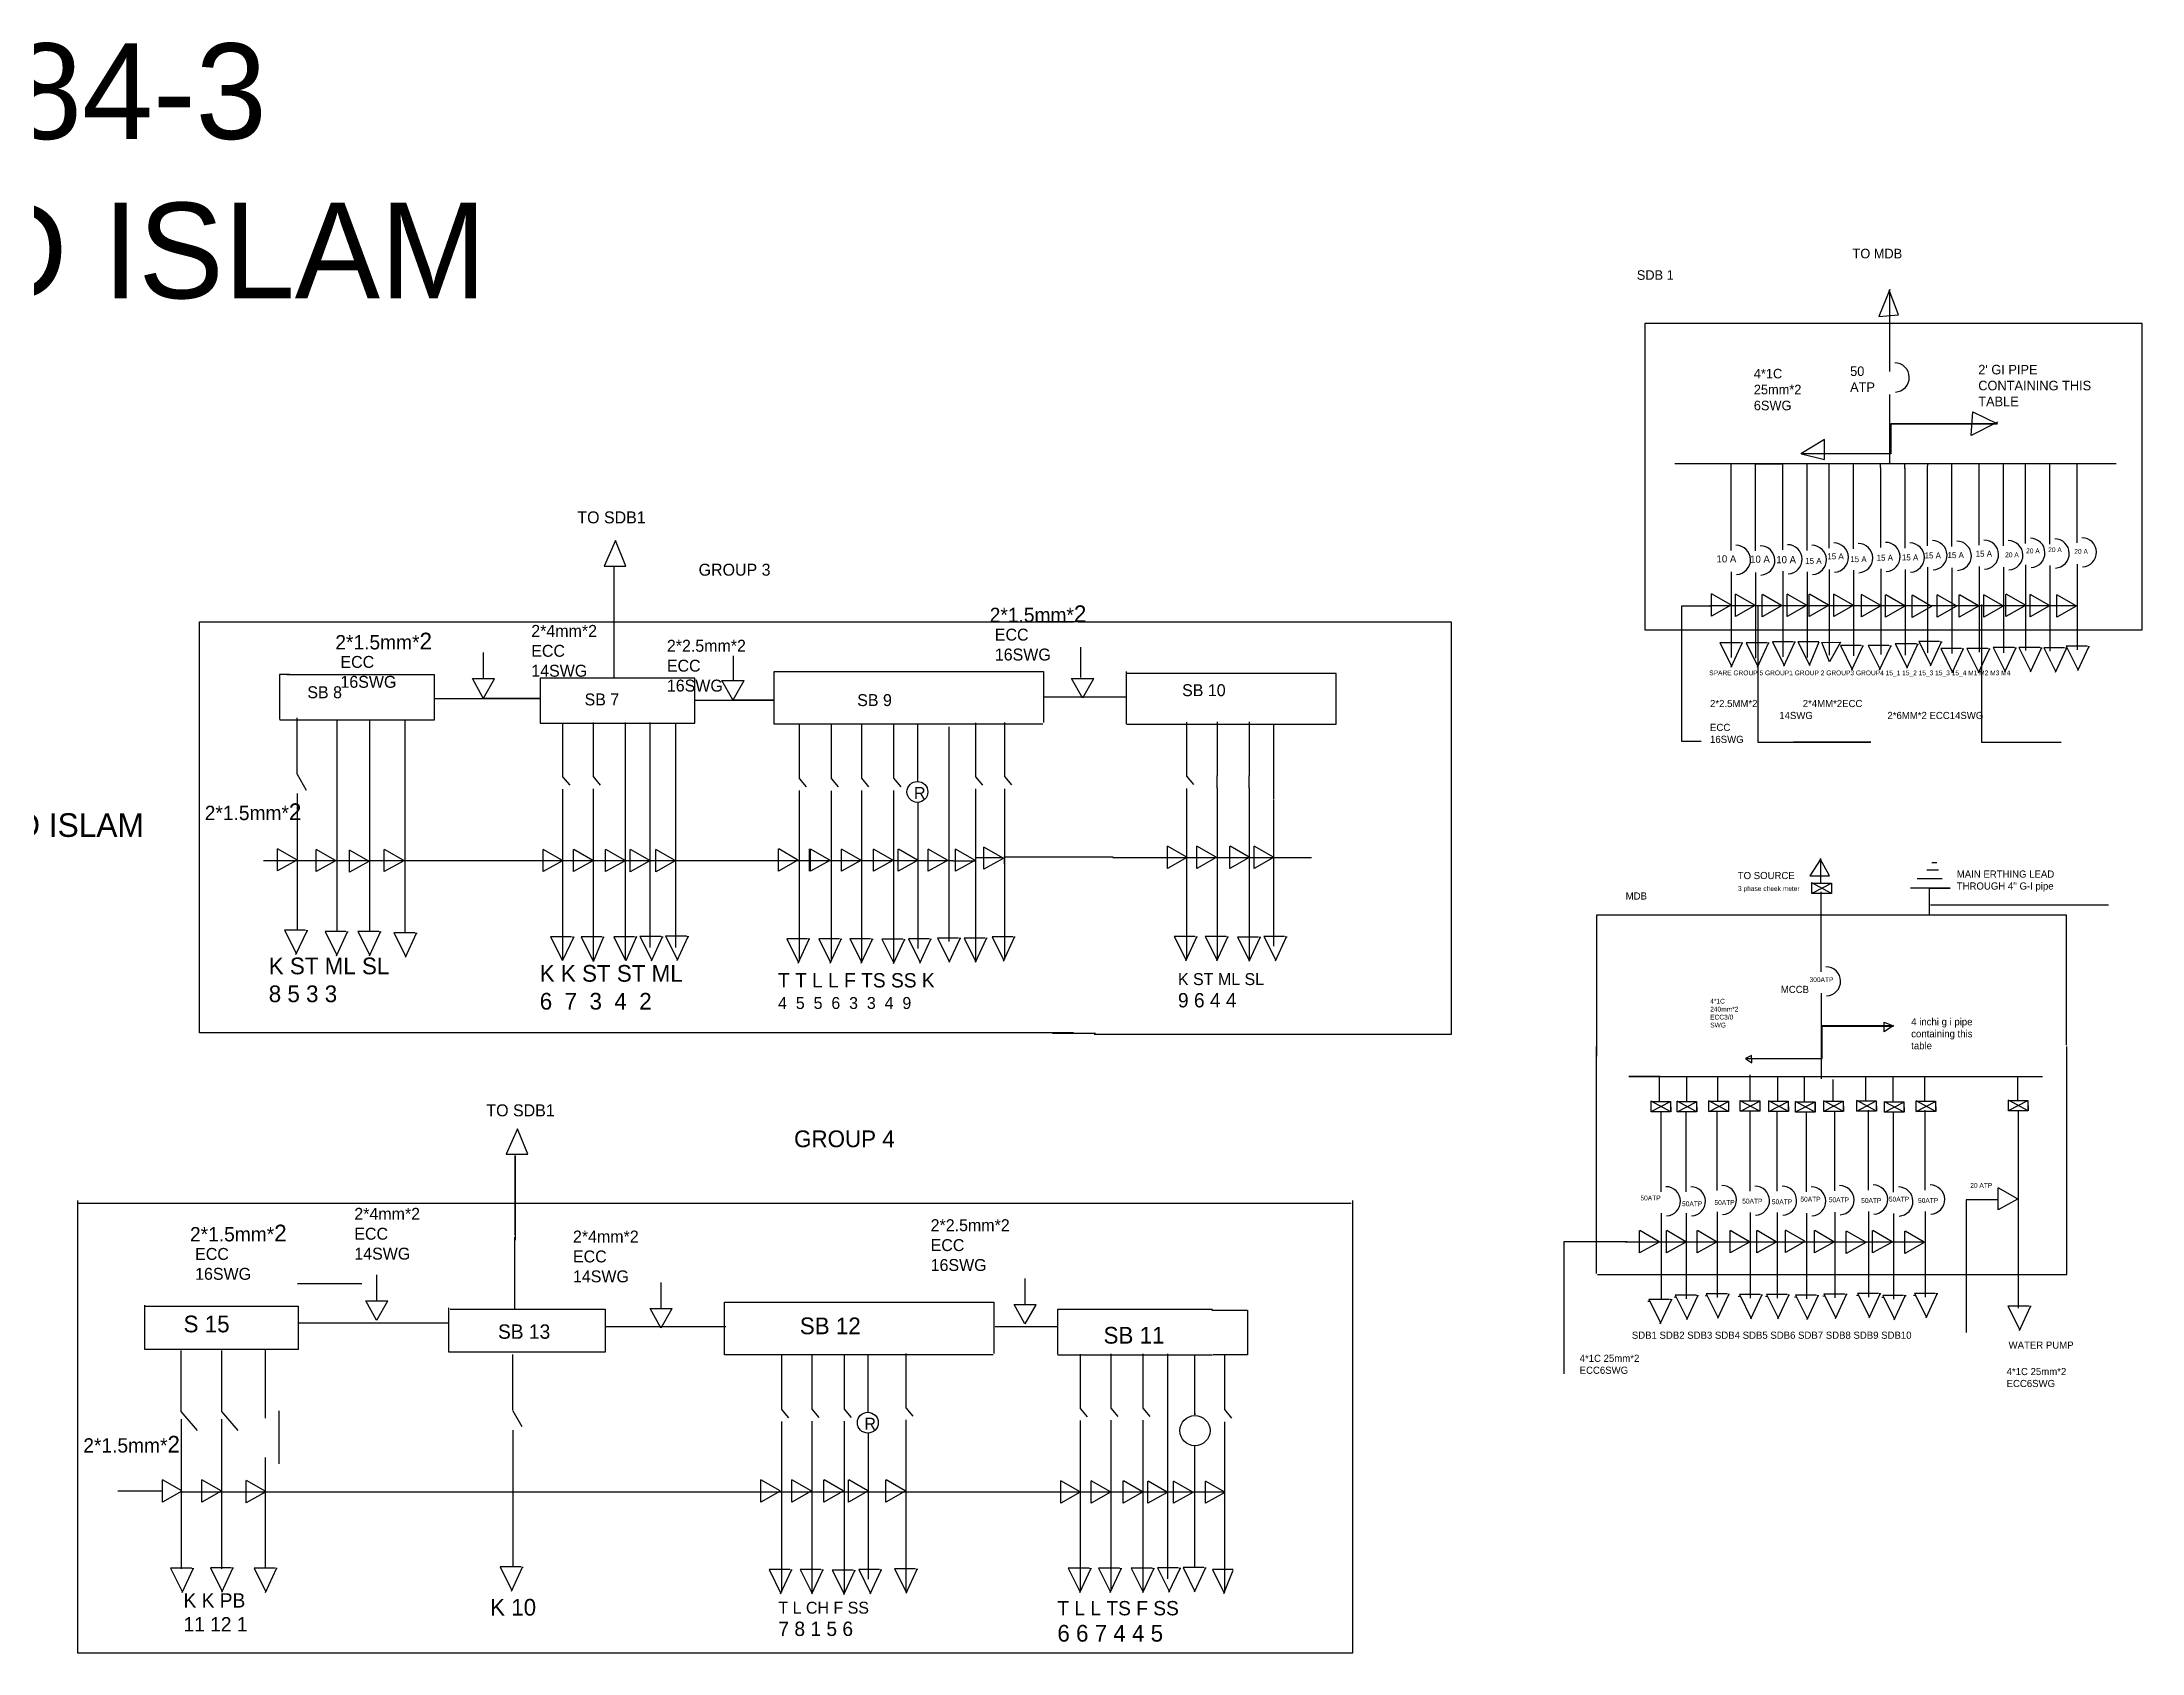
# Model space of a CAD drawing. Header units: inches. Extents: x 32 to 182, y -12 to 55.
# Drawn here: x 93.9 to 181.8, y -12.3 to 55.1 of the extents above; entities that cross this region are included whole.
import ezdxf

# ---------------------------------------------------------------- set-up
doc = ezdxf.new("R2010")
doc.units = ezdxf.units.IN
doc.header["$MEASUREMENT"] = 0

msp = doc.modelspace()

# ---------------------------------------------------------------- linework, layer by layer
for p, q in [((171.271, 44.778), (170.804, 43.647)), ((171.637, 43.713), (171.237, 44.745)), ((171.271, 42.948), (171.271, 44.778)), ((181.821, 43.341), (161.012, 43.341)), ((161.012, 43.341), (161.012, 30.528)), ((170.804, 43.647), (171.637, 43.713)), ((181.821, 30.525), (181.821, 43.341)), ((171.271, 41.344), (171.271, 43.008)), ((171.271, 37.517), (171.271, 40.379)), ((174.668, 38.655), (174.735, 39.653)), ((174.735, 39.653), (175.767, 39.154)), ((171.304, 39.154), (175.734, 39.154)), ((175.734, 39.154), (171.304, 39.154)), ((171.304, 39.154), (171.304, 37.889)), ((175.767, 39.221), (174.668, 38.655)), ((168.539, 38.488), (167.54, 37.889)), ((171.304, 37.889), (167.574, 37.889)), ((167.574, 37.889), (168.539, 37.656)), ((168.539, 37.656), (168.539, 38.488)), ((180.746, 37.48), (162.265, 37.48)), ((164.626, 37.189), (164.626, 37.476)), ((164.627, 33.849), (164.627, 37.193)), ((165.646, 33.825), (165.646, 37.169)), ((165.647, 37.132), (165.647, 37.479)), ((165.647, 37.479), (166.794, 37.479)), ((166.786, 37.2), (166.786, 37.483)), ((166.786, 33.873), (166.786, 37.217)), ((166.794, 37.479), (166.787, 37.479)), ((167.804, 33.849), (167.804, 37.193)), ((167.805, 37.186), (167.805, 37.483)), ((168.726, 33.946), (168.726, 37.29)), ((168.728, 37.244), (168.728, 37.478)), ((169.744, 37.269), (169.744, 37.473)), ((169.744, 33.922), (169.744, 37.266)), ((170.881, 37.317), (170.881, 37.483)), ((170.884, 33.97), (170.884, 37.314)), ((171.901, 37.273), (171.901, 37.478)), ((171.903, 33.946), (171.903, 37.29)), ((172.849, 34.043), (172.849, 37.387)), ((172.851, 37.39), (172.851, 37.483)), ((173.866, 37.366), (173.866, 37.473)), ((173.867, 34.019), (173.867, 37.363)), ((175.003, 37.41), (175.003, 37.473)), ((175.007, 34.067), (175.007, 37.411)), ((176.023, 37.381), (176.023, 37.483)), ((176.026, 34.043), (176.026, 37.387)), ((176.947, 34.14), (176.947, 37.484)), ((177.966, 34.116), (177.966, 37.459)), ((179.106, 34.164), (179.106, 37.508)), ((117.933, 34.262), (117.463, 33.193)), ((118.364, 33.193), (117.933, 34.262)), ((117.463, 33.193), (118.364, 33.193)), ((117.886, 28.512), (117.886, 33.206)), ((164.627, 32.953), (164.627, 29.366)), ((165.646, 32.928), (165.646, 29.342)), ((166.786, 32.977), (166.786, 29.391)), ((167.804, 32.953), (167.804, 29.366)), ((168.726, 33.049), (168.726, 29.463)), ((169.744, 33.025), (169.744, 29.439)), ((170.884, 33.074), (170.884, 29.488)), ((171.903, 33.049), (171.903, 29.463)), ((172.849, 33.146), (172.849, 29.56)), ((173.867, 33.122), (173.867, 29.536)), ((175.007, 33.171), (175.007, 29.584)), ((176.026, 33.146), (176.026, 29.56)), ((176.947, 33.243), (176.947, 29.657)), ((177.966, 33.219), (177.966, 29.633)), ((179.106, 33.268), (179.106, 29.681)), ((163.802, 31.102), (163.802, 32.032)), ((164.614, 31.57), (163.808, 32.032)), ((164.809, 31.087), (164.809, 32.016)), ((165.621, 31.555), (164.815, 32.016)), ((165.927, 31.071), (165.927, 32)), ((166.738, 31.539), (165.933, 32)), ((166.965, 31.087), (166.965, 32.016)), ((167.777, 31.555), (166.971, 32.016)), ((167.894, 31.087), (167.894, 32.016)), ((168.706, 31.555), (167.9, 32.016)), ((168.917, 31.087), (168.917, 32.016)), ((169.728, 31.555), (168.923, 32.016)), ((170.081, 31.071), (170.081, 32)), ((170.893, 31.539), (170.088, 32)), ((171.088, 31.055), (171.088, 31.985)), ((171.9, 31.523), (171.095, 31.985)), ((172.206, 31.039), (172.206, 31.969)), ((173.018, 31.507), (172.212, 31.969)), ((173.245, 31.055), (173.245, 31.985)), ((174.056, 31.523), (173.251, 31.985)), ((174.173, 31.055), (174.173, 31.985)), ((174.985, 31.523), (174.179, 31.985)), ((175.196, 31.055), (175.196, 31.985)), ((176.008, 31.523), (175.202, 31.985)), ((176.129, 31.087), (176.129, 32.017)), ((176.941, 31.555), (176.136, 32.017)), ((177.137, 31.071), (177.137, 32.001)), ((177.948, 31.539), (177.143, 32.001)), ((178.254, 31.056), (178.254, 31.985)), ((179.066, 31.524), (178.26, 31.985)), ((100.519, 30.855), (137.097, 30.855)), ((100.519, 30.788), (100.519, 30.855)), ((100.519, 13.653), (100.519, 30.788)), ((137.54, 30.855), (135.543, 30.855)), ((137.296, 30.855), (140.073, 30.855)), ((137.967, 30.855), (142.188, 30.855)), ((139.106, 30.855), (152.907, 30.855)), ((152.907, 30.855), (152.907, 13.586)), ((163.776, 31.517), (162.544, 31.517)), ((162.544, 31.517), (162.544, 25.86)), ((163.739, 31.55), (179.115, 31.55)), ((164.614, 31.558), (163.802, 31.102)), ((165.621, 31.542), (164.809, 31.087)), ((165.741, 31.551), (165.741, 25.827)), ((166.738, 31.526), (165.927, 31.071)), ((167.777, 31.542), (166.965, 31.087)), ((168.706, 31.542), (167.894, 31.087)), ((169.728, 31.542), (168.917, 31.087)), ((170.893, 31.526), (170.081, 31.071)), ((171.9, 31.511), (171.088, 31.055)), ((173.018, 31.495), (172.206, 31.039)), ((174.056, 31.511), (173.245, 31.055)), ((174.985, 31.511), (174.173, 31.055)), ((175.101, 31.584), (175.101, 25.827)), ((176.008, 31.511), (175.196, 31.055)), ((176.941, 31.543), (176.129, 31.087)), ((177.948, 31.527), (177.137, 31.071)), ((179.066, 31.511), (178.254, 31.056)), ((161.012, 30.528), (164.276, 30.528)), ((162.84, 30.525), (181.821, 30.525)), ((165.021, 29.985), (164.15, 29.985)), ((164.15, 29.985), (164.648, 28.991)), ((164.632, 28.967), (165.094, 29.967)), ((165.045, 29.988), (165.122, 29.976)), ((166.121, 29.985), (165.25, 29.985)), ((165.25, 29.985), (165.748, 28.991)), ((165.732, 28.967), (166.194, 29.967)), ((166.145, 29.988), (166.222, 29.976)), ((167.221, 30.027), (166.35, 30.027)), ((166.35, 30.027), (166.848, 29.033)), ((166.832, 29.009), (167.294, 30.009)), ((167.245, 30.029), (167.322, 30.017)), ((168.293, 30.027), (167.423, 30.027)), ((167.423, 30.027), (167.92, 29.033)), ((167.912, 29.042), (168.311, 30.022)), ((168.417, 29.993), (168.874, 30.003)), ((168.748, 29.188), (168.417, 29.993)), ((168.524, 29.993), (169.204, 30.003)), ((169.204, 30.003), (168.748, 29.188)), ((172.365, 29.936), (171.494, 29.936)), ((171.494, 29.936), (171.992, 28.942)), ((171.976, 28.918), (172.438, 29.918)), ((172.389, 29.938), (172.466, 29.926)), ((173.352, 30.035), (172.482, 30.035)), ((172.482, 30.035), (172.979, 29.04)), ((172.964, 29.016), (173.426, 30.016)), ((173.377, 30.037), (173.454, 30.025)), ((112.417, 28.471), (112.417, 29.572)), ((122.869, 28.401), (122.869, 29.431)), ((137.413, 28.527), (137.413, 29.795)), ((170.069, 29.862), (169.199, 29.862)), ((169.199, 29.862), (169.696, 28.868)), ((169.681, 28.844), (170.143, 29.844)), ((170.094, 29.864), (170.171, 29.852)), ((171.23, 29.862), (170.359, 29.862)), ((170.359, 29.862), (170.856, 28.868)), ((170.841, 28.844), (171.303, 29.844)), ((171.254, 29.864), (171.331, 29.852)), ((174.266, 29.739), (173.395, 29.739)), ((173.395, 29.739), (173.893, 28.744)), ((173.877, 28.721), (174.339, 29.72)), ((174.29, 29.741), (174.367, 29.729)), ((175.366, 29.739), (174.495, 29.739)), ((174.495, 29.739), (174.993, 28.744)), ((174.977, 28.721), (175.439, 29.72)), ((175.39, 29.741), (175.467, 29.729)), ((176.466, 29.78), (175.595, 29.78)), ((175.595, 29.78), (176.093, 28.786)), ((176.077, 28.762), (176.539, 29.762)), ((176.49, 29.783), (176.567, 29.771)), ((177.538, 29.78), (176.668, 29.78)), ((176.668, 29.78), (177.165, 28.786)), ((177.149, 28.762), (177.611, 29.762)), ((177.562, 29.783), (177.639, 29.771)), ((178.583, 29.766), (177.712, 29.766)), ((177.712, 29.766), (178.21, 28.772)), ((178.194, 28.748), (178.656, 29.748)), ((178.607, 29.769), (178.684, 29.757)), ((179.523, 29.837), (178.653, 29.837)), ((178.653, 29.837), (179.15, 28.843)), ((179.135, 28.819), (179.597, 29.819)), ((179.548, 29.84), (179.625, 29.828)), ((104.299, 28.649), (103.879, 28.649)), ((103.879, 28.649), (103.879, 26.765)), ((110.363, 28.647), (104.175, 28.647)), ((110.363, 26.759), (110.363, 28.647)), ((112.402, 27.67), (111.947, 28.482)), ((111.947, 28.482), (112.876, 28.482)), ((112.414, 27.67), (112.876, 28.476)), ((115.196, 28.502), (114.776, 28.502)), ((114.776, 28.502), (114.776, 26.618)), ((121.261, 28.501), (115.073, 28.501)), ((121.261, 26.612), (121.261, 28.501)), ((122.845, 27.593), (122.389, 28.404)), ((122.389, 28.404), (123.319, 28.404)), ((122.857, 27.593), (123.319, 28.398)), ((124.573, 26.862), (124.573, 28.785)), ((124.573, 28.785), (135.85, 28.785)), ((135.85, 28.785), (135.85, 26.642)), ((137.48, 27.681), (137.025, 28.493)), ((137.025, 28.493), (137.954, 28.493)), ((137.493, 27.681), (137.954, 28.487)), ((148.097, 28.701), (139.314, 28.701)), ((139.322, 26.862), (139.322, 28.785)), ((148.097, 26.576), (148.097, 28.701)), ((110.351, 27.653), (114.795, 27.653)), ((114.795, 27.653), (112.417, 27.653)), ((121.246, 27.578), (124.561, 27.578)), ((124.561, 27.578), (122.857, 27.578)), ((135.896, 27.717), (139.317, 27.717)), ((103.89, 26.759), (110.363, 26.759)), ((104.617, 24.489), (104.617, 26.843)), ((106.269, 26.768), (106.269, 17.915)), ((107.637, 26.768), (107.637, 17.915)), ((109.114, 26.768), (109.114, 17.86)), ((114.788, 26.612), (121.261, 26.612)), ((115.724, 26.636), (115.724, 24.368)), ((117, 26.647), (117, 24.379)), ((118.344, 26.648), (118.344, 24.38)), ((119.375, 26.647), (119.375, 17.233)), ((120.442, 26.634), (120.442, 17.221)), ((124.572, 26.576), (124.572, 26.974)), ((135.819, 26.576), (124.572, 26.576)), ((125.621, 26.57), (125.621, 24.302)), ((126.956, 26.566), (126.956, 24.298)), ((128.232, 26.577), (128.232, 24.309)), ((129.576, 26.578), (129.576, 24.31)), ((130.589, 24.195), (130.589, 26.578)), ((131.888, 26.467), (131.888, 17.477)), ((132.998, 26.638), (132.998, 24.37)), ((134.211, 26.651), (134.211, 24.384)), ((139.321, 26.576), (139.321, 26.974)), ((139.342, 26.576), (148.097, 26.576)), ((141.835, 26.663), (141.835, 24.395)), ((143.111, 26.674), (143.111, 24.406)), ((144.455, 26.675), (144.455, 24.407)), ((145.483, 23.417), (145.483, 26.565)), ((162.544, 25.86), (163.376, 25.86)), ((165.741, 25.827), (170.471, 25.827)), ((170.471, 25.827), (167.24, 25.827)), ((175.101, 25.827), (178.432, 25.827)), ((104.615, 24.478), (104.99, 23.818)), ((115.724, 24.368), (116.018, 24.017)), ((115.724, 23.86), (115.724, 16.723)), ((117, 24.379), (117.294, 24.028)), ((117, 23.871), (117, 16.734)), ((118.339, 24.401), (118.339, 23.768)), ((118.344, 23.872), (118.344, 16.735)), ((125.621, 24.302), (125.914, 23.95)), ((125.621, 23.794), (125.621, 16.656)), ((126.956, 24.298), (127.25, 23.946)), ((126.956, 23.79), (126.956, 16.653)), ((128.232, 24.309), (128.526, 23.957)), ((128.232, 23.801), (128.232, 16.664)), ((129.576, 24.31), (129.87, 23.958)), ((129.576, 23.802), (129.576, 16.665)), ((132.998, 24.37), (133.291, 24.018)), ((132.998, 23.862), (132.998, 16.725)), ((134.211, 24.384), (134.505, 24.032)), ((134.211, 23.875), (134.211, 16.738)), ((141.835, 24.395), (142.129, 24.043)), ((141.835, 23.887), (141.835, 16.75)), ((143.111, 23.902), (143.111, 24.41)), ((143.111, 23.898), (143.111, 16.761)), ((144.455, 23.899), (144.455, 16.761)), ((144.456, 23.893), (144.456, 24.412)), ((104.611, 23.67), (104.611, 17.965)), ((130.607, 20.592), (130.607, 23.303)), ((145.486, 20.689), (145.486, 23.4)), ((103.785, 20.43), (103.785, 21.36)), ((104.597, 20.898), (103.792, 21.36)), ((105.402, 20.403), (105.402, 21.333)), ((106.214, 20.871), (105.408, 21.333)), ((106.804, 20.376), (106.804, 21.306)), ((107.615, 20.844), (106.81, 21.306)), ((108.259, 20.403), (108.259, 21.333)), ((109.071, 20.871), (108.265, 21.333)), ((114.908, 20.402), (114.908, 21.332)), ((115.72, 20.87), (114.914, 21.332)), ((116.181, 20.402), (116.181, 21.332)), ((116.993, 20.87), (116.187, 21.332)), ((117.523, 20.402), (117.523, 21.332)), ((118.335, 20.87), (117.529, 21.332)), ((118.555, 20.395), (118.555, 21.324)), ((119.367, 20.863), (118.562, 21.324)), ((119.622, 20.394), (119.622, 21.323)), ((120.434, 20.862), (119.629, 21.323)), ((124.759, 20.42), (124.759, 21.35)), ((125.571, 20.888), (124.765, 21.35)), ((126.056, 20.42), (126.056, 21.35)), ((126.094, 20.417), (126.094, 21.346)), ((126.906, 20.885), (126.101, 21.346)), ((127.392, 20.417), (127.392, 21.346)), ((128.203, 20.885), (127.398, 21.346)), ((128.733, 20.417), (128.733, 21.346)), ((129.545, 20.885), (128.739, 21.346)), ((129.766, 20.417), (129.766, 21.346)), ((130.578, 20.885), (129.773, 21.346)), ((131.02, 20.417), (131.02, 21.346)), ((131.831, 20.885), (131.026, 21.346)), ((132.163, 20.417), (132.163, 21.346)), ((132.975, 20.885), (132.169, 21.346)), ((133.349, 20.502), (133.349, 21.432)), ((134.161, 20.97), (133.356, 21.432)), ((141.032, 20.536), (141.032, 21.465)), ((141.844, 21.004), (141.038, 21.465)), ((142.263, 20.536), (142.263, 21.465)), ((143.075, 21.004), (142.269, 21.465)), ((143.648, 20.536), (143.648, 21.465)), ((144.46, 21.004), (143.654, 21.465)), ((144.66, 20.536), (144.66, 21.465)), ((145.471, 21.004), (144.666, 21.465)), ((103.199, 20.862), (132.055, 20.862)), ((104.597, 20.885), (103.785, 20.43)), ((106.214, 20.859), (105.402, 20.403)), ((107.615, 20.832), (106.804, 20.376)), ((109.071, 20.859), (108.259, 20.403)), ((115.72, 20.858), (114.908, 20.402)), ((116.993, 20.858), (116.181, 20.402)), ((118.335, 20.858), (117.523, 20.402)), ((119.367, 20.85), (118.555, 20.395)), ((120.434, 20.849), (119.622, 20.394)), ((125.571, 20.876), (124.759, 20.42)), ((126.906, 20.872), (126.094, 20.417)), ((128.203, 20.872), (127.392, 20.417)), ((129.545, 20.872), (128.733, 20.417)), ((130.578, 20.872), (129.766, 20.417)), ((130.607, 17.19), (130.607, 20.611)), ((131.831, 20.872), (131.02, 20.417)), ((132.054, 20.861), (132.997, 20.861)), ((132.975, 20.872), (132.163, 20.417)), ((134.145, 20.976), (132.99, 20.976)), ((134.161, 20.958), (133.349, 20.502)), ((138.76, 21.002), (134.183, 21.002)), ((134.215, 20.726), (134.215, 20.969)), ((138.746, 20.991), (147.067, 20.991)), ((141.844, 20.991), (141.032, 20.536)), ((143.075, 20.991), (142.263, 20.536)), ((144.46, 20.991), (143.648, 20.536)), ((145.471, 20.991), (144.66, 20.536)), ((145.486, 17.287), (145.486, 20.707)), ((168.376, 20.943), (167.913, 20.23)), ((167.913, 20.23), (168.742, 20.23)), ((168.742, 20.23), (168.356, 20.943)), ((168.375, 20.633), (168.375, 20.954)), ((168.375, 19.936), (168.375, 20.64)), ((172.811, 20.482), (173.302, 20.482)), ((173.026, 20.788), (173.241, 20.788)), ((168.006, 19.492), (168.006, 19.941)), ((168.823, 19.492), (168.006, 19.492)), ((168.83, 19.493), (168.007, 19.936)), ((168.012, 19.499), (168.825, 19.919)), ((168.023, 19.925), (168.823, 19.925)), ((168.394, 16.206), (168.394, 19.55)), ((168.823, 19.925), (168.823, 19.492)), ((168.825, 19.919), (168.83, 19.493)), ((173.792, 19.716), (172.137, 19.716)), ((172.413, 20.115), (173.455, 20.115)), ((172.934, 18.614), (172.934, 19.716)), ((172.934, 19.716), (173.792, 19.716)), ((178.666, 18.583), (158.987, 18.583)), ((158.987, 18.583), (158.987, 12.672)), ((172.965, 19.012), (180.413, 19.012)), ((178.666, 13.132), (178.666, 18.583)), ((104.952, 17.949), (104.082, 17.949)), ((104.082, 17.949), (104.579, 16.955)), ((104.563, 16.931), (105.025, 17.931)), ((104.976, 17.952), (105.053, 17.94)), ((106.65, 17.894), (105.78, 17.894)), ((105.78, 17.894), (106.277, 16.9)), ((106.261, 16.876), (106.723, 17.876)), ((106.674, 17.896), (106.751, 17.885)), ((108.025, 17.894), (107.154, 17.894)), ((107.154, 17.894), (107.651, 16.9)), ((107.636, 16.876), (108.098, 17.876)), ((108.049, 17.896), (108.126, 17.885)), ((109.534, 17.84), (108.663, 17.84)), ((108.663, 17.84), (109.161, 16.846)), ((109.145, 16.822), (109.607, 17.822)), ((109.558, 17.843), (109.635, 17.831)), ((116.092, 17.674), (115.222, 17.674)), ((115.222, 17.674), (115.719, 16.679)), ((115.738, 16.701), (116.202, 17.691)), ((116.117, 17.676), (116.193, 17.664)), ((117.364, 17.674), (116.493, 17.674)), ((116.493, 17.674), (116.99, 16.679)), ((117.016, 16.635), (117.452, 17.689)), ((117.388, 17.676), (117.465, 17.664)), ((118.729, 17.674), (117.859, 17.674)), ((117.859, 17.674), (118.356, 16.679)), ((118.38, 16.689), (118.834, 17.707)), ((118.753, 17.676), (118.83, 17.664)), ((119.828, 17.689), (118.957, 17.689)), ((118.957, 17.689), (119.455, 16.695)), ((119.439, 16.671), (119.901, 17.671)), ((119.852, 17.692), (119.929, 17.68)), ((120.901, 17.701), (120.03, 17.701)), ((120.03, 17.701), (120.528, 16.707)), ((120.512, 16.683), (120.974, 17.683)), ((120.925, 17.704), (121.002, 17.692)), ((125.974, 17.595), (125.103, 17.595)), ((125.103, 17.595), (125.601, 16.601)), ((125.998, 17.597), (126.075, 17.586)), ((127.31, 17.592), (126.439, 17.592)), ((126.439, 17.592), (126.937, 16.597)), ((127.334, 17.594), (127.411, 17.582)), ((128.612, 17.592), (127.741, 17.592)), ((127.741, 17.592), (128.239, 16.597)), ((128.636, 17.594), (128.713, 17.582)), ((131.062, 17.592), (130.191, 17.592)), ((130.191, 17.592), (130.689, 16.597)), ((131.086, 17.594), (131.163, 17.582)), ((132.283, 17.624), (131.412, 17.624)), ((131.412, 17.624), (131.91, 16.63)), ((131.894, 16.606), (132.356, 17.606)), ((132.307, 17.626), (132.384, 17.615)), ((133.393, 17.624), (132.522, 17.624)), ((132.522, 17.624), (133.02, 16.63)), ((133.004, 16.606), (133.466, 17.606)), ((133.417, 17.626), (133.494, 17.615)), ((134.565, 17.677), (133.694, 17.677)), ((133.694, 17.677), (134.191, 16.683)), ((134.176, 16.659), (134.638, 17.659)), ((134.589, 17.679), (134.666, 17.667)), ((142.188, 17.688), (141.318, 17.688)), ((141.318, 17.688), (141.815, 16.694)), ((141.8, 16.67), (142.261, 17.67)), ((142.213, 17.691), (142.289, 17.679)), ((143.491, 17.688), (142.62, 17.688)), ((142.62, 17.688), (143.117, 16.694)), ((143.102, 16.67), (143.564, 17.67)), ((143.515, 17.691), (143.592, 17.679)), ((144.837, 17.666), (143.966, 17.666)), ((143.966, 17.666), (144.464, 16.672)), ((144.448, 16.648), (144.91, 17.648)), ((144.861, 17.669), (144.938, 17.657)), ((145.94, 17.688), (145.07, 17.688)), ((145.07, 17.688), (145.567, 16.694)), ((145.552, 16.67), (146.013, 17.67)), ((145.965, 17.691), (146.041, 17.679)), ((125.585, 16.577), (126.047, 17.577)), ((126.921, 16.573), (127.383, 17.573)), ((128.223, 16.573), (128.685, 17.573)), ((129.958, 17.57), (129.088, 17.57)), ((129.088, 17.57), (129.585, 16.575)), ((129.569, 16.551), (130.031, 17.551)), ((129.982, 17.572), (130.059, 17.56)), ((130.673, 16.573), (131.135, 17.573)), ((168.394, 15.31), (168.394, 11.724)), ((171.034, 13.696), (171.034, 14.1)), ((171.034, 14.1), (171.404, 13.948)), ((137.097, 13.653), (100.519, 13.653)), ((138.027, 13.624), (136.225, 13.624)), ((152.907, 13.586), (137.967, 13.586)), ((168.389, 13.931), (171.421, 13.931)), ((171.421, 13.931), (168.406, 13.931)), ((168.406, 13.931), (168.406, 12.568)), ((168.439, 12.585), (168.439, 13.965)), ((168.439, 13.965), (171.421, 13.965)), ((171.421, 13.965), (171.034, 13.696)), ((158.982, 13.088), (158.982, 3.584)), ((165.475, 12.703), (165.222, 12.585)), ((165.222, 12.585), (168.439, 12.585)), ((168.406, 12.568), (165.239, 12.568)), ((165.239, 12.568), (165.491, 12.4)), ((165.491, 12.4), (165.475, 12.703)), ((178.671, 3.539), (178.671, 13.088)), ((161.659, 11.823), (160.338, 11.823)), ((160.338, 11.823), (177.655, 11.823)), ((161.627, 11.541), (161.61, 11.541)), ((161.627, 10.752), (161.627, 11.837)), ((162.778, 10.752), (162.778, 11.837)), ((164.071, 10.794), (164.071, 11.82)), ((165.425, 10.818), (165.425, 11.902)), ((166.581, 11.767), (166.581, 11.821)), ((166.581, 11.821), (167.701, 11.821)), ((166.583, 10.794), (166.583, 11.765)), ((167.701, 11.821), (167.711, 11.821)), ((167.702, 11.684), (167.702, 11.822)), ((167.702, 10.739), (167.702, 11.692)), ((168.892, 10.792), (168.892, 11.695)), ((170.266, 10.792), (170.266, 11.596)), ((170.269, 11.596), (170.269, 11.822)), ((171.405, 10.756), (171.405, 11.524)), ((171.406, 11.521), (171.406, 11.824)), ((172.733, 11.499), (172.733, 11.82)), ((172.733, 10.801), (172.733, 11.506)), ((176.619, 11.254), (176.619, 11.822)), ((161.272, 10.351), (161.272, 10.801)), ((162.096, 10.353), (161.272, 10.796)), ((161.278, 10.358), (162.09, 10.779)), ((161.288, 10.784), (162.088, 10.784)), ((162.088, 10.784), (162.088, 10.351)), ((162.09, 10.779), (162.096, 10.353)), ((162.361, 10.346), (162.361, 10.795)), ((163.185, 10.347), (162.361, 10.79)), ((162.366, 10.353), (163.179, 10.773)), ((162.377, 10.778), (163.177, 10.778)), ((163.177, 10.778), (163.177, 10.346)), ((163.179, 10.773), (163.185, 10.347)), ((163.694, 10.357), (163.694, 10.807)), ((164.518, 10.359), (163.694, 10.802)), ((163.7, 10.364), (164.513, 10.785)), ((163.711, 10.79), (164.511, 10.79)), ((164.511, 10.79), (164.511, 10.357)), ((164.513, 10.785), (164.518, 10.359)), ((165.008, 10.369), (165.008, 10.818)), ((165.832, 10.37), (165.008, 10.813)), ((165.014, 10.376), (165.826, 10.796)), ((165.025, 10.802), (165.824, 10.802)), ((165.824, 10.802), (165.824, 10.369)), ((165.826, 10.796), (165.832, 10.37)), ((166.201, 10.357), (166.201, 10.807)), ((167.025, 10.359), (166.201, 10.802)), ((166.206, 10.364), (167.019, 10.785)), ((166.217, 10.79), (167.017, 10.79)), ((167.017, 10.79), (167.017, 10.357)), ((167.019, 10.785), (167.025, 10.359)), ((167.318, 10.334), (167.318, 10.784)), ((168.142, 10.336), (167.318, 10.779)), ((167.324, 10.341), (168.137, 10.761)), ((167.335, 10.767), (168.135, 10.767)), ((168.135, 10.767), (168.135, 10.334)), ((168.137, 10.761), (168.142, 10.336)), ((168.499, 10.363), (168.499, 10.812)), ((169.323, 10.364), (168.5, 10.808)), ((168.505, 10.37), (169.318, 10.79)), ((168.516, 10.796), (169.316, 10.796)), ((169.316, 10.796), (169.316, 10.363)), ((169.318, 10.79), (169.323, 10.364)), ((169.884, 10.375), (169.884, 10.824)), ((170.708, 10.376), (169.884, 10.819)), ((169.889, 10.382), (170.702, 10.802)), ((169.9, 10.807), (170.7, 10.807)), ((170.7, 10.807), (170.7, 10.375)), ((170.702, 10.802), (170.708, 10.376)), ((171.039, 10.329), (171.039, 10.778)), ((171.863, 10.33), (171.04, 10.773)), ((171.045, 10.336), (171.858, 10.756)), ((171.056, 10.762), (171.856, 10.762)), ((171.856, 10.762), (171.856, 10.329)), ((171.858, 10.756), (171.863, 10.33)), ((172.365, 10.358), (172.365, 10.807)), ((173.189, 10.359), (172.365, 10.802)), ((172.37, 10.365), (173.183, 10.785)), ((172.381, 10.79), (173.181, 10.79)), ((173.181, 10.79), (173.181, 10.358)), ((173.183, 10.785), (173.189, 10.359)), ((176.231, 10.39), (176.231, 10.839)), ((177.055, 10.391), (176.231, 10.835)), ((176.237, 10.397), (177.049, 10.817)), ((176.248, 10.823), (177.047, 10.823)), ((176.619, 10.81), (176.619, 11.265)), ((177.047, 10.823), (177.047, 10.39)), ((177.049, 10.817), (177.055, 10.391)), ((162.088, 10.351), (161.272, 10.351)), ((161.696, 6.997), (161.696, 10.341)), ((163.177, 10.346), (162.361, 10.346)), ((162.739, 6.996), (162.739, 10.34)), ((164.511, 10.357), (163.694, 10.357)), ((164.039, 7.051), (164.039, 10.395)), ((165.824, 10.369), (165.008, 10.369)), ((165.422, 7.024), (165.422, 10.368)), ((167.017, 10.357), (166.201, 10.357)), ((166.556, 7.024), (166.556, 10.368)), ((168.135, 10.334), (167.318, 10.334)), ((167.773, 6.996), (167.773, 10.34)), ((169.316, 10.363), (168.499, 10.363)), ((168.963, 7.044), (168.963, 10.388)), ((170.7, 10.375), (169.884, 10.375)), ((170.374, 7.072), (170.374, 10.416)), ((171.856, 10.329), (171.039, 10.329)), ((171.425, 6.989), (171.425, 10.333)), ((173.181, 10.358), (172.365, 10.358)), ((172.752, 7.072), (172.752, 10.416)), ((177.047, 10.39), (176.231, 10.39)), ((176.632, 10.363), (176.632, 2.126)), ((113.831, 9.641), (113.362, 8.573)), ((114.263, 8.573), (113.831, 9.641)), ((113.362, 8.573), (114.263, 8.573)), ((113.74, 5.203), (113.74, 8.514)), ((113.74, 8.514), (113.74, 4.971)), ((175.796, 6.24), (175.796, 7.17)), ((176.608, 6.708), (175.802, 7.17)), ((95.435, -11.584), (95.435, 6.638)), ((95.458, 6.529), (148.73, 6.529)), ((148.773, 6.638), (148.773, -10.21)), ((164.039, 6.155), (164.039, 2.569)), ((170.374, 6.176), (170.374, 2.589)), ((172.752, 6.176), (172.752, 2.589)), ((175.819, 6.668), (174.467, 6.668)), ((174.467, 6.668), (174.467, 1.109)), ((176.608, 6.696), (175.796, 6.24)), ((160.795, 4.443), (160.795, 5.373)), ((161.607, 4.911), (160.801, 5.373)), ((161.696, 6.101), (161.696, 2.515)), ((161.921, 4.443), (161.921, 5.373)), ((162.733, 4.911), (161.928, 5.373)), ((162.739, 6.1), (162.739, 2.513)), ((163.205, 4.443), (163.205, 5.373)), ((164.017, 4.911), (163.212, 5.373)), ((164.579, 4.443), (164.579, 5.373)), ((165.391, 4.911), (164.586, 5.373)), ((165.422, 6.127), (165.422, 2.541)), ((165.705, 4.443), (165.705, 5.373)), ((166.517, 4.911), (165.712, 5.373)), ((166.556, 6.127), (166.556, 2.541)), ((166.899, 4.465), (166.899, 5.395)), ((167.711, 4.933), (166.905, 5.395)), ((167.773, 6.1), (167.773, 2.513)), ((168.116, 4.443), (168.116, 5.373)), ((168.927, 4.911), (168.122, 5.373)), ((168.963, 6.148), (168.963, 2.562)), ((169.444, 4.42), (169.444, 5.35)), ((170.256, 4.888), (169.451, 5.35)), ((170.548, 4.443), (170.548, 5.373)), ((171.36, 4.911), (170.554, 5.373)), ((171.425, 6.093), (171.425, 2.507)), ((171.9, 4.42), (171.9, 5.35)), ((172.711, 4.888), (171.906, 5.35)), ((113.72, 2.093), (113.72, 5.102)), ((160.277, 4.906), (157.622, 4.906)), ((157.622, 4.906), (157.622, -0.622)), ((160.193, 4.903), (172.653, 4.903)), ((161.607, 4.898), (160.795, 4.443)), ((162.733, 4.898), (161.921, 4.443)), ((164.017, 4.898), (163.205, 4.443)), ((165.391, 4.898), (164.579, 4.443)), ((166.517, 4.898), (165.705, 4.443)), ((167.711, 4.921), (166.899, 4.465)), ((168.927, 4.898), (168.116, 4.443)), ((170.256, 4.876), (169.444, 4.42)), ((171.36, 4.898), (170.548, 4.443)), ((172.711, 4.876), (171.9, 4.42)), ((107.951, 2.426), (107.951, 3.527)), ((159.027, 3.539), (178.671, 3.539)), ((104.625, 3.157), (107.322, 3.157)), ((119.853, 2.109), (119.853, 3.209)), ((135.087, 2.267), (135.087, 3.368)), ((163.157, 2.669), (162.286, 2.669)), ((162.286, 2.669), (162.784, 1.675)), ((162.768, 1.651), (163.23, 2.651)), ((163.181, 2.672), (163.258, 2.66)), ((163.541, 2.656), (163.617, 2.644)), ((164.457, 2.725), (163.586, 2.725)), ((163.586, 2.725), (164.084, 1.73)), ((164.068, 1.706), (164.53, 2.706)), ((164.481, 2.727), (164.558, 2.715)), ((165.84, 2.697), (164.97, 2.697)), ((164.97, 2.697), (165.467, 1.703)), ((165.451, 1.679), (165.913, 2.679)), ((165.864, 2.699), (165.941, 2.687)), ((166.974, 2.697), (166.104, 2.697)), ((166.104, 2.697), (166.601, 1.703)), ((166.585, 1.679), (167.047, 2.679)), ((166.998, 2.699), (167.075, 2.687)), ((168.191, 2.669), (167.321, 2.669)), ((167.321, 2.669), (167.818, 1.675)), ((167.802, 1.651), (168.264, 2.651)), ((168.216, 2.672), (168.292, 2.66)), ((168.464, 2.649), (168.541, 2.637)), ((169.381, 2.718), (168.51, 2.718)), ((168.51, 2.718), (169.008, 1.724)), ((168.992, 1.7), (169.454, 2.699)), ((169.405, 2.72), (169.482, 2.708)), ((169.875, 2.677), (169.952, 2.665)), ((170.791, 2.745), (169.921, 2.745)), ((169.921, 2.745), (170.418, 1.751)), ((170.403, 1.727), (170.864, 2.727)), ((170.816, 2.748), (170.892, 2.736)), ((171.842, 2.662), (170.972, 2.662)), ((170.972, 2.662), (171.469, 1.668)), ((171.454, 1.644), (171.916, 2.644)), ((171.867, 2.665), (171.944, 2.653)), ((172.254, 2.677), (172.33, 2.665)), ((173.17, 2.745), (172.3, 2.745)), ((172.3, 2.745), (172.797, 1.751)), ((172.781, 1.727), (173.243, 2.727)), ((173.194, 2.748), (173.271, 2.736)), ((98.241, 0.392), (98.241, 2.251)), ((98.241, 2.213), (104.658, 2.213)), ((104.658, 2.213), (104.658, 0.392)), ((107.937, 1.625), (107.481, 2.436)), ((107.481, 2.436), (108.411, 2.436)), ((107.949, 1.625), (108.411, 2.43)), ((110.967, 0.288), (110.967, 2.136)), ((111.01, 2.093), (117.506, 2.093)), ((117.506, 2.093), (117.506, 0.288)), ((119.838, 1.308), (119.383, 2.119)), ((119.383, 2.119), (120.312, 2.119)), ((119.85, 1.308), (120.312, 2.113)), ((122.495, 0.455), (122.495, 2.379)), ((122.495, 2.379), (133.772, 2.379)), ((133.772, 2.379), (133.772, 0.235)), ((135.072, 1.466), (134.616, 2.278)), ((134.616, 2.278), (135.546, 2.278)), ((135.084, 1.466), (135.546, 2.272)), ((136.857, 2.068), (136.437, 2.068)), ((136.437, 2.068), (136.437, 0.183)), ((142.921, 2.066), (136.733, 2.066)), ((142.888, 2.05), (144.384, 2.05)), ((144.384, 2.05), (144.384, 0.181)), ((161.134, 2.428), (161.211, 2.416)), ((162.051, 2.497), (161.18, 2.497)), ((161.18, 2.497), (161.678, 1.502)), ((161.662, 1.478), (162.124, 2.478)), ((162.075, 2.499), (162.152, 2.487)), ((162.241, 2.601), (162.317, 2.589)), ((164.924, 2.628), (165, 2.617)), ((166.058, 2.628), (166.134, 2.617)), ((167.275, 2.601), (167.352, 2.589)), ((170.926, 2.594), (171.003, 2.582)), ((177.082, 2.215), (176.211, 2.215)), ((176.211, 2.215), (176.709, 1.221)), ((176.693, 1.197), (177.155, 2.197)), ((177.106, 2.218), (177.183, 2.206)), ((104.678, 1.519), (110.972, 1.519)), ((117.531, 1.36), (122.556, 1.36)), ((133.823, 1.36), (136.415, 1.36)), ((104.658, 0.392), (98.241, 0.392)), ((99.749, 0.362), (99.749, -2.2)), ((101.446, 0.362), (101.446, -2.2)), ((103.275, 0.38), (103.275, -2.479)), ((117.506, 0.288), (110.967, 0.288)), ((113.638, -2.159), (113.638, 0.195)), ((122.494, 0.169), (122.494, 0.567)), ((133.741, 0.169), (122.494, 0.169)), ((124.879, 0.159), (124.879, -2.108)), ((126.155, 0.17), (126.155, -2.097)), ((127.499, 0.171), (127.499, -2.096)), ((128.512, -2.212), (128.512, 0.171)), ((130.088, 0.231), (130.088, -2.037)), ((136.448, 0.178), (142.921, 0.178)), ((137.385, 0.202), (137.385, -2.066)), ((138.661, 0.213), (138.661, -2.055)), ((140.004, 0.213), (140.004, -2.054)), ((141.036, 0.212), (141.036, -9.201)), ((142.186, -2.335), (142.186, 0.157)), ((144.384, 0.181), (142.95, 0.181)), ((143.42, 0.148), (143.42, -2.119)), ((99.749, -2.2), (100.428, -2.992)), ((99.755, -2.519), (99.755, -8.78)), ((101.446, -2.2), (102.125, -2.992)), ((101.451, -2.519), (101.451, -8.78)), ((103.851, -2.171), (103.851, -4.391)), ((113.636, -2.17), (114.011, -2.83)), ((124.879, -2.108), (125.172, -2.46)), ((124.879, -2.617), (124.879, -9.754)), ((126.155, -2.097), (126.448, -2.449)), ((126.155, -2.606), (126.155, -9.743)), ((127.499, -2.096), (127.792, -2.448)), ((127.499, -2.605), (127.499, -9.742)), ((130.088, -2.037), (130.382, -2.388)), ((130.088, -2.545), (130.088, -9.682)), ((137.385, -2.066), (137.678, -2.418)), ((137.385, -2.575), (137.385, -9.712)), ((138.661, -2.055), (138.954, -2.407)), ((138.661, -2.564), (138.661, -9.701)), ((140.004, -2.054), (140.298, -2.406)), ((140.004, -2.563), (140.004, -9.7)), ((142.186, -2.268), (142.186, -2.335)), ((143.42, -2.119), (143.714, -2.471)), ((143.42, -2.628), (143.42, -9.765)), ((113.633, -2.978), (113.633, -8.683)), ((128.53, -5.814), (128.53, -3.103)), ((103.275, -4.122), (103.275, -8.745)), ((142.186, -8.746), (142.186, -3.63)), ((98.975, -5.987), (98.975, -5.058)), ((99.787, -5.519), (98.981, -5.058)), ((100.623, -5.987), (100.623, -5.058)), ((101.435, -5.519), (100.629, -5.058)), ((102.484, -6.014), (102.484, -5.084)), ((103.295, -5.546), (102.49, -5.084)), ((124.017, -5.99), (124.017, -5.06)), ((124.829, -5.522), (124.023, -5.06)), ((125.314, -5.99), (125.314, -5.06)), ((126.126, -5.522), (125.32, -5.06)), ((126.655, -5.99), (126.655, -5.06)), ((127.467, -5.522), (126.662, -5.06)), ((127.689, -5.99), (127.689, -5.06)), ((128.501, -5.522), (127.695, -5.06)), ((129.253, -5.99), (129.253, -5.06)), ((130.065, -5.522), (129.26, -5.06)), ((136.568, -6.032), (136.568, -5.103)), ((137.38, -5.564), (136.575, -5.103)), ((137.841, -6.032), (137.841, -5.103)), ((138.653, -5.564), (137.847, -5.103)), ((139.183, -6.032), (139.183, -5.103)), ((139.995, -5.564), (139.19, -5.103)), ((140.216, -6.04), (140.216, -5.11)), ((141.027, -5.572), (140.222, -5.11)), ((141.283, -6.041), (141.283, -5.111)), ((142.094, -5.573), (141.289, -5.111)), ((142.623, -6.041), (142.623, -5.111)), ((143.435, -5.573), (142.629, -5.111)), ((98.991, -5.529), (97.111, -5.529)), ((99.787, -5.532), (98.975, -5.987)), ((99.757, -5.564), (103.333, -5.564)), ((101.435, -5.532), (100.623, -5.987)), ((103.295, -5.559), (102.484, -6.014)), ((103.333, -5.564), (143.441, -5.564)), ((124.829, -5.534), (124.017, -5.99)), ((126.126, -5.534), (125.314, -5.99)), ((127.467, -5.534), (126.655, -5.99)), ((128.501, -5.534), (127.689, -5.99)), ((128.53, -9.216), (128.53, -5.796)), ((130.065, -5.534), (129.253, -5.99)), ((137.38, -5.577), (136.568, -6.032)), ((138.653, -5.577), (137.841, -6.032)), ((139.995, -5.577), (139.183, -6.032)), ((141.027, -5.585), (140.216, -6.04)), ((142.094, -5.585), (141.283, -6.041)), ((143.435, -5.585), (142.623, -6.041)), ((95.435, -12.307), (95.435, -8.041)), ((100.185, -8.76), (99.314, -8.76)), ((99.314, -8.76), (99.811, -9.754)), ((99.796, -9.778), (100.258, -8.778)), ((100.209, -8.758), (100.286, -8.77)), ((101.853, -8.737), (100.983, -8.737)), ((100.983, -8.737), (101.48, -9.731)), ((101.464, -9.755), (101.926, -8.755)), ((101.878, -8.735), (101.954, -8.747)), ((103.68, -8.75), (102.81, -8.75)), ((102.81, -8.75), (103.307, -9.744)), ((103.291, -9.768), (103.753, -8.768)), ((103.704, -8.748), (103.781, -8.76)), ((113.973, -8.699), (113.103, -8.699)), ((113.103, -8.699), (113.6, -9.693)), ((113.585, -9.717), (114.047, -8.717)), ((113.998, -8.696), (114.075, -8.708)), ((130.483, -8.783), (129.613, -8.783)), ((129.613, -8.783), (130.11, -9.777)), ((130.508, -8.78), (130.585, -8.792)), ((137.753, -8.761), (136.882, -8.761)), ((136.882, -8.761), (137.379, -9.755)), ((137.364, -9.779), (137.826, -8.779)), ((137.777, -8.759), (137.854, -8.771)), ((139.024, -8.761), (138.153, -8.761)), ((138.153, -8.761), (138.651, -9.755)), ((138.635, -9.779), (139.097, -8.779)), ((139.048, -8.759), (139.125, -8.771)), ((140.389, -8.761), (139.519, -8.761)), ((139.519, -8.761), (140.016, -9.755)), ((140.001, -9.779), (140.463, -8.779)), ((140.414, -8.759), (140.491, -8.771)), ((141.488, -8.745), (140.618, -8.745)), ((140.618, -8.745), (141.115, -9.74)), ((141.099, -9.764), (141.561, -8.764)), ((141.512, -8.743), (141.589, -8.755)), ((142.561, -8.733), (141.69, -8.733)), ((141.69, -8.733), (142.188, -9.727)), ((142.172, -9.751), (142.634, -8.751)), ((142.585, -8.731), (142.662, -8.743)), ((125.232, -8.815), (124.362, -8.815)), ((124.362, -8.815), (124.859, -9.809)), ((124.843, -9.833), (125.305, -8.833)), ((125.257, -8.813), (125.333, -8.825)), ((126.534, -8.815), (125.664, -8.815)), ((125.664, -8.815), (126.161, -9.809)), ((126.146, -9.833), (126.608, -8.833)), ((126.559, -8.813), (126.636, -8.825)), ((127.881, -8.837), (127.01, -8.837)), ((127.01, -8.837), (127.508, -9.831)), ((127.492, -9.855), (127.954, -8.855)), ((127.905, -8.835), (127.982, -8.847)), ((128.984, -8.815), (128.114, -8.815)), ((128.114, -8.815), (128.611, -9.809)), ((128.595, -9.833), (129.057, -8.833)), ((129.009, -8.813), (129.085, -8.825)), ((130.095, -9.801), (130.557, -8.801)), ((143.788, -8.814), (142.917, -8.814)), ((142.917, -8.814), (143.415, -9.808)), ((143.393, -9.818), (143.79, -8.839)), ((148.773, -10.21), (148.773, -12.307)), ((148.773, -12.307), (95.435, -12.307))]:
    msp.add_line(p, q)
for centre, radius in [((130.571, 23.74), 0.437), ((128.494, -2.666), 0.437), ((142.186, -2.999), 0.631)]:
    msp.add_circle(centre, radius)
for centre in [(171.471, 41.089), (175.208, 33.672), (177.148, 33.745), (178.166, 33.721), (179.306, 33.769), (164.828, 33.454), (165.846, 33.43), (166.986, 33.478), (168.005, 33.454), (168.926, 33.551), (169.945, 33.527), (171.085, 33.575), (172.103, 33.551), (173.049, 33.648), (174.068, 33.624), (176.226, 33.648), (168.595, 15.811), (161.896, 6.602), (162.94, 6.601), (164.24, 6.656), (165.623, 6.629), (166.757, 6.629), (167.974, 6.601), (169.163, 6.65), (170.574, 6.677), (171.625, 6.594), (172.953, 6.677)]:
    msp.add_arc(centre, 0.611, 272.60481, 90)

# ---------------------------------------------------------------- texts
at = {"attachment_point": 1}
for s, insert, char_height, width in [('18-38984-3\\PSANJID ISLAM ', (75.977, 55.073), 4, 40.35005), ('TO MDB', (169.705, 46.476), 0.4, 3.49736), ('SDB 1', (160.679, 45.577), 0.4, 3.79714), ('4*1C \\P25mm*2\\P6SWG', (165.575, 41.45), 0.4, 5.2627), ('50 ATP', (169.605, 41.55), 0.4, 1.49887), ("2' GI PIPE CONTAINING THIS TABLE ", (174.968, 41.617), 0.4, 5.52916), ('TO SDB1 ', (116.338, 35.482), 0.5, 3.64214), ('10 A', (164.016, 33.646), 0.3, 1.26039), ('10 A', (165.421, 33.634), 0.3, 1.26039), ('10 A', (166.515, 33.611), 0.3, 1.26039), ('15 A', (167.725, 33.536), 0.25, 1.04432), ('15 A', (168.65, 33.728), 0.25, 1.04432), ('15 A', (169.61, 33.608), 0.25, 1.04432), ('15 A', (170.714, 33.668), 0.25, 1.04432), ('15 A', (171.771, 33.68), 0.25, 1.04432), ('15 A', (172.719, 33.764), 0.25, 1.04432), ('15 A', (173.679, 33.776), 0.25, 1.04432), ('15 A', (174.858, 33.836), 0.25, 1.04432), ('20 A', (176.094, 33.766), 0.2, 0.82825), ('20 A', (176.971, 33.93), 0.2, 0.82825), ('20 A', (177.895, 33.978), 0.2, 0.82825), ('20 A', (178.987, 33.906), 0.2, 0.82825), ('GROUP 3', (121.414, 33.291), 0.5, 8.07059), ('{\\H3x;2*1.5mm*\\H1.167x;2}', (133.597, 31.548), 0.2, 4.82274), ('{\\H3x;2*1.5mm*\\H1.167x;2}', (106.211, 30.405), 0.2, 4.82274), ('2*4mm*2\\PECC\\P14SWG', (114.411, 30.729), 0.5, 3.37866), ('2*2.5mm*2\\PECC\\P16SWG', (120.086, 30.107), 0.5, 6.81875), ('ECC \\P16SWG', (133.811, 30.574), 0.5, 1.07265), ('ECC \\P16SWG', (106.425, 29.431), 0.5, 1.07265), ('SB 8', (105.039, 28.162), 0.5, 2.0023), ('SB 10', (141.649, 28.248), 0.5, 3.94975), ('SPARE GROUP 5 GROUP1 GROUP 2 GROUP3 GROUP4 15_1 15_2 15_3 15_3 15_4 M1 M2 M3 M4 ', (163.71, 28.822), 0.2, 16.72073), ('SB 7', (116.642, 27.861), 0.5, 2.60574), ('SB 9', (128.052, 27.833), 0.5, 4.41604), ('2*2.5MM*2                 2*4MM*2ECC\\P                          14SWG                            2*6MM*2 ECC14SWG\\PECC \\P16SWG                 ', (163.743, 27.59), 0.3, 17.88651), ('R', (130.429, 23.946), 0.5, 0.37459), ('SANJID ISLAM ', (89.145, 22.847), 0.99, 10.6857), ('{\\H3x;2*1.5mm*\\H1.167x;2}', (100.745, 23.26), 0.2, 4.82274), ('TO SOURCE ', (164.903, 20.39), 0.3, 2.75873), ("MAIN ERTHING LEAD THROUGH 4'' G-I pipe", (174.068, 20.451), 0.3, 4.1994), ('MDB', (160.213, 19.533), 0.3, 3.27982), ('3 phase cheek meter', (164.912, 19.794), 0.2, 3.18699), ('K ST ML SL \\P8 5 3 3', (103.424, 16.805), 0.7, 7.33031), ('K K ST ST ML\\P6  7  3  4  2', (114.766, 16.494), 0.7, 9.2839), ('T T L L F TS SS K\\P{\\H0.8333x;4  5  5  6  3  3  4  9} ', (124.739, 16.153), 0.6, 13.57144), ('{\\H2.5x;K ST ML SL\\P\\H1.2x;9 6 4 4\\P} ', (141.474, 16.153), 0.2, 8.36761), ('300ATP', (167.907, 15.98), 0.2, 1.13414), ('4*1C\\P240mm*2\\PECC3/0\\PSWG', (163.749, 15.079), 0.2, 2.98921), ('MCCB', (166.704, 15.622), 0.3, 1.46064), ('4 inchi g i pipe containing this table ', (172.162, 14.268), 0.3, 2.81327), ('TO SDB1 ', (112.531, 10.659), 0.5, 3.64214), ('GROUP 4', (125.408, 9.568), 0.7, 13.99783), ('20 ATP', (174.632, 7.365), 0.2, 1.10642), ('2*4mm*2\\PECC\\P14SWG', (107.005, 6.328), 0.5, 3.37866), ('50ATP', (160.83, 6.84), 0.2, 0.99578), ('50ATP', (162.572, 6.598), 0.2, 0.99578), ('50ATP', (163.928, 6.653), 0.2, 0.99578), ('50ATP', (165.09, 6.708), 0.2, 0.99578), ('50ATP', (166.334, 6.681), 0.2, 0.99578), ('50ATP', (167.524, 6.791), 0.2, 0.99578), ('50ATP', (168.713, 6.764), 0.2, 0.99578), ('50ATP', (170.068, 6.736), 0.2, 0.99578), ('50ATP', (171.23, 6.791), 0.2, 0.99578), ('50ATP', (172.447, 6.736), 0.2, 0.99578), ('{\\H3x;2*1.5mm*\\H1.167x;2}', (100.129, 5.624), 0.2, 4.82274), ('2*4mm*2\\PECC\\P14SWG', (116.156, 5.377), 0.5, 3.37866), ('2*2.5mm*2\\PECC\\P16SWG', (131.125, 5.852), 0.5, 6.81875), ('ECC \\P16SWG', (100.343, 4.649), 0.5, 1.07265), ('S 15', (99.859, 1.817), 0.7, 3.14212), ('SB 13', (113.018, 1.448), 0.6, 3.53819), ('SB 12', (125.649, 1.738), 0.7, 6.12581), ('SB 11', (138.36, 1.344), 0.7, 3.98706), ('SDB1 SDB2 SDB3 SDB4 SDB5 SDB6 SDB7 SDB8 SDB9 SDB10', (160.47, 1.147), 0.3, 14.66002), ('4*1C 25mm*2\\PECC6SWG', (158.286, 0.18), 0.3, 3.40223), ('WATER PUMP', (176.237, 0.733), 0.3, 3.42989), ('4*1C 25mm*2\\PECC6SWG', (176.154, -0.374), 0.3, 3.40223), ('R', (128.352, -2.46), 0.5, 0.37459), ('{\\H3x;2*1.5mm*\\H1.167x;2}', (95.663, -3.217), 0.2, 4.82274), ('K K PB \\P11 12 1', (99.856, -9.804), 0.6, 5.61002), ('K 10', (112.687, -10.042), 0.7, 2.38724), ('T L CH F SS\\P{\\H1.2x;7 8 1 5 6}', (124.754, -10.16), 0.5, 7.25125), ('T L L TS F SS\\P{\\H1.167x;6 6 7 4 4 5}', (136.429, -10.13), 0.6, 8.86264)]:
    msp.add_mtext(s, dxfattribs=dict(at, insert=insert, char_height=char_height, width=width))

doc.saveas('drawing.dxf')
